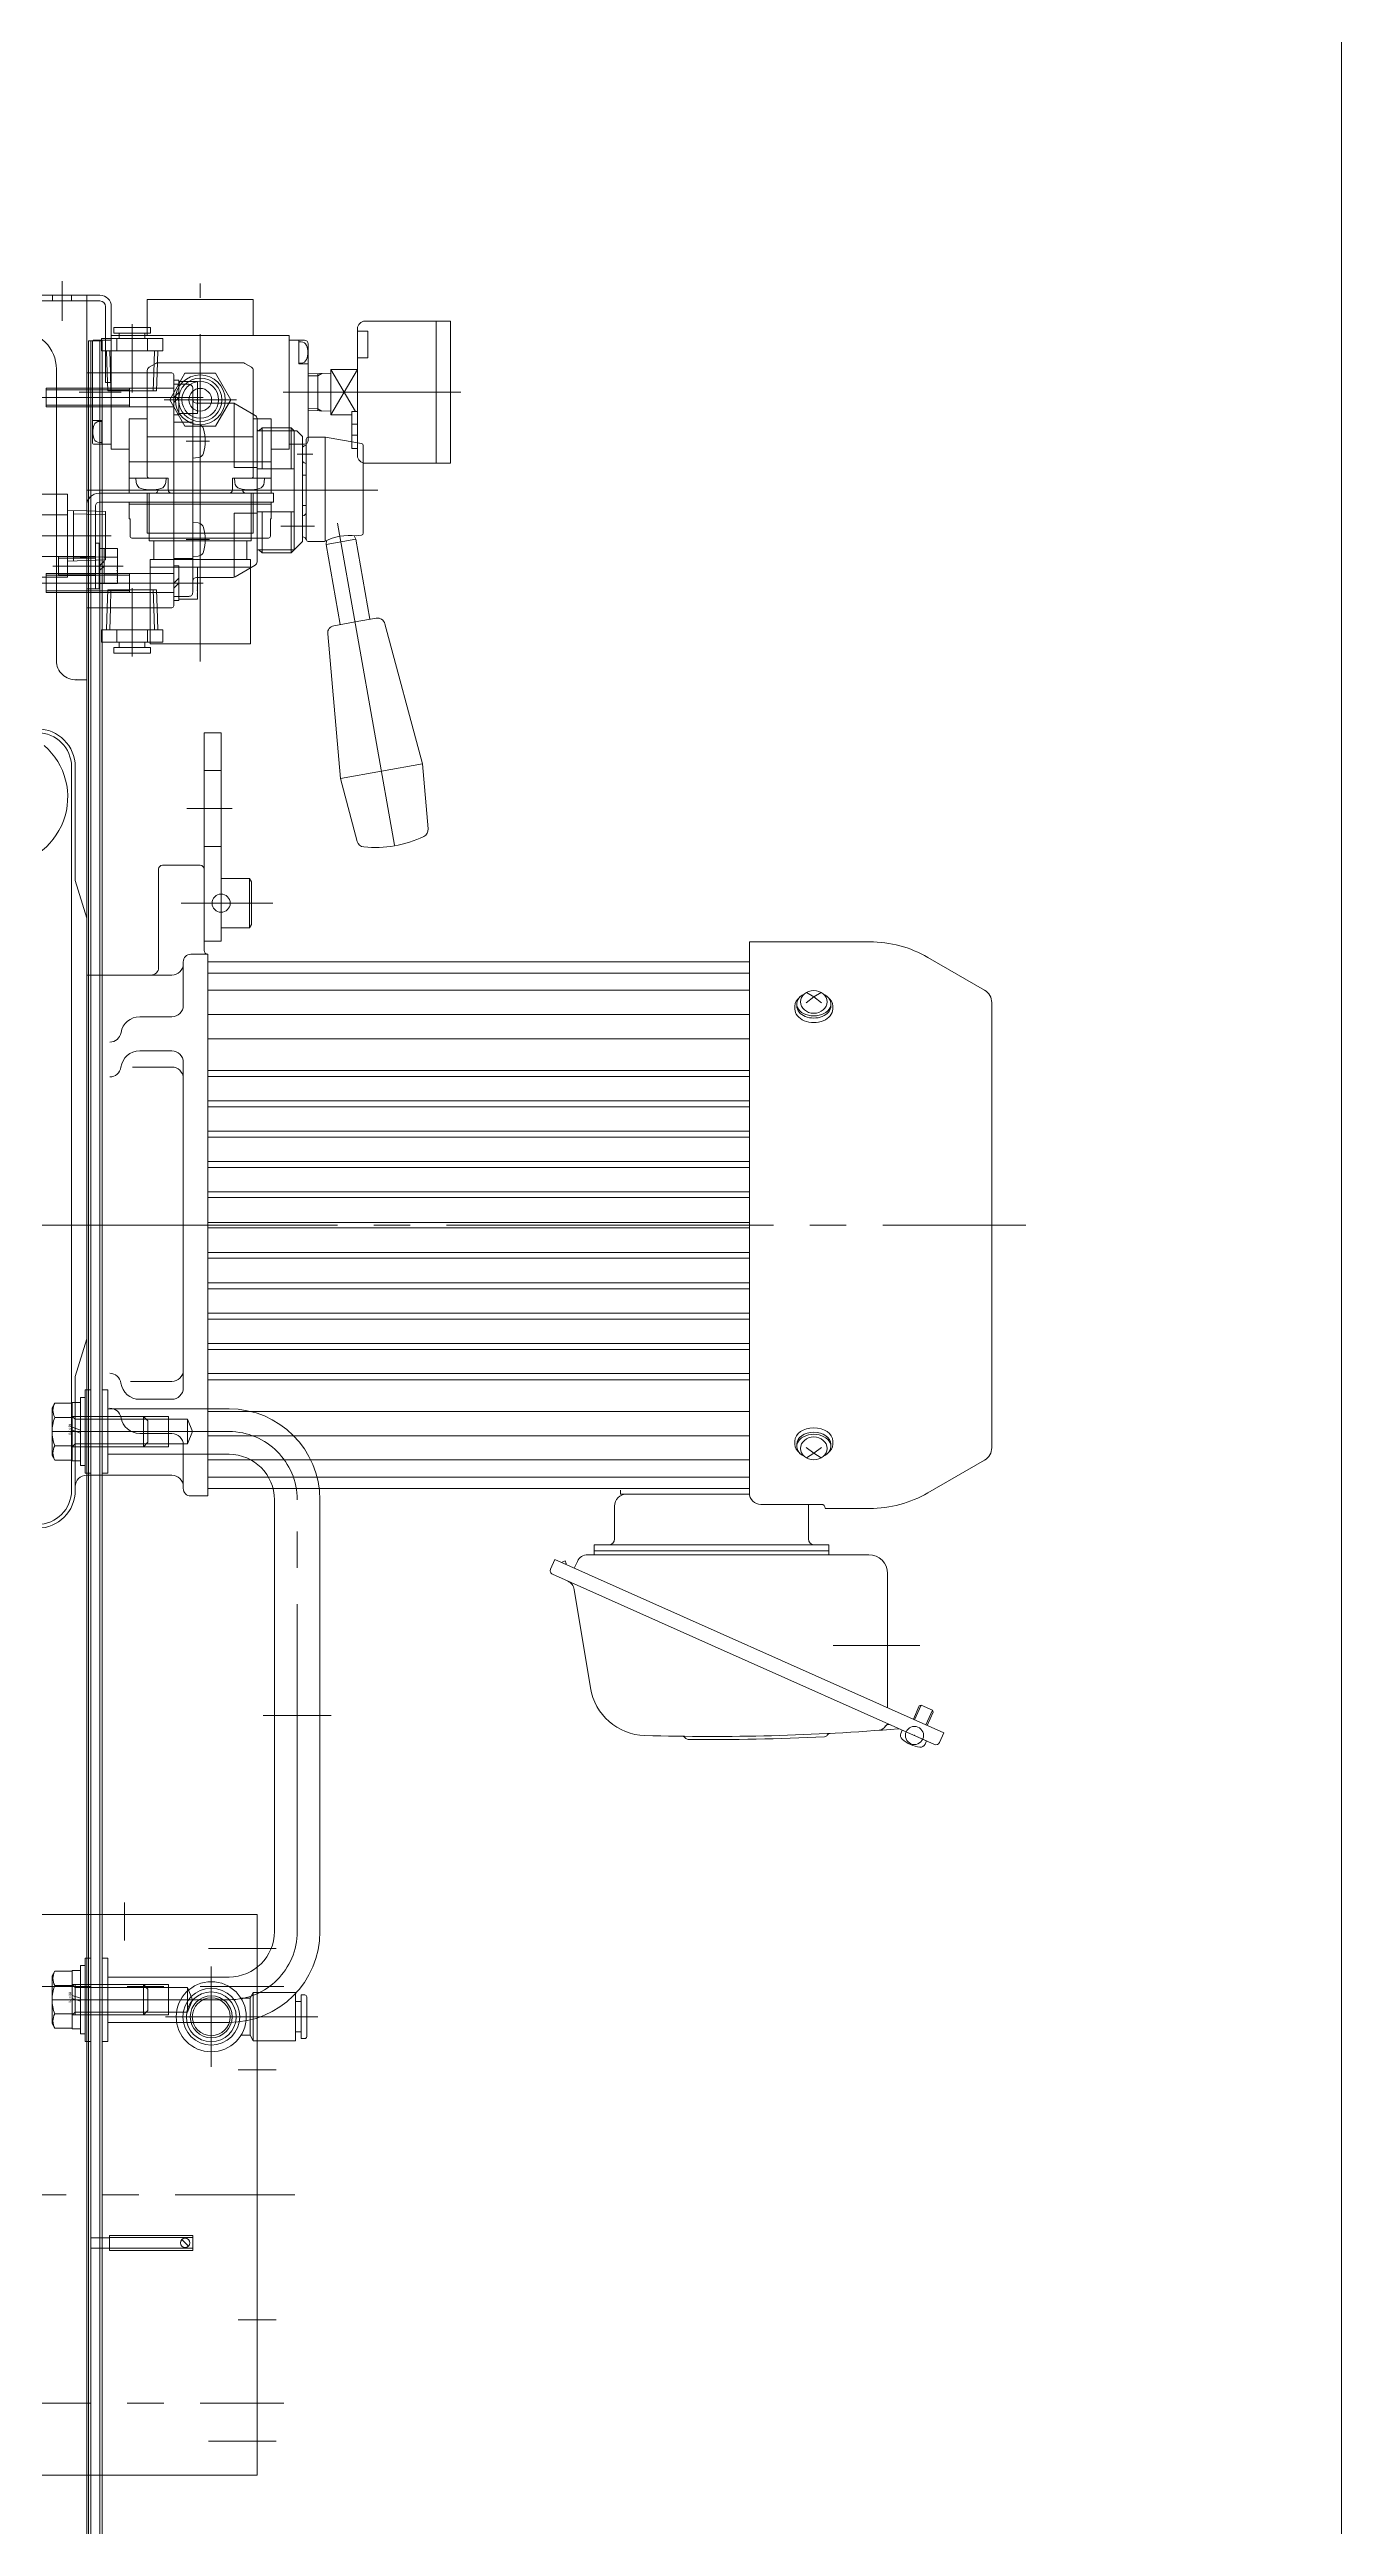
# Model space of a CAD drawing. Units: millimetres at full size. Extents: x -32787 to 32787, y -11878 to 14562.
# Drawn here: x -14298 to -13957, y 6751 to 7405 of the extents above; entities that cross this region are included whole.
import ezdxf
from ezdxf.enums import TextEntityAlignment as Align

# ---------------------------------------------------------------- set-up
doc = ezdxf.new("R2010")
doc.units = ezdxf.units.MM
doc.header["$LTSCALE"] = 9.6
doc.header["$PDMODE"] = 32
doc.header["$PDSIZE"] = 4.8
doc.linetypes.add('CHAIN2', pattern=[12, 9, -1, 1, -1])
doc.linetypes.add('DOUBLE_CHAIN2', pattern=[12.8, 9, -1, 0.6, -0.6, 0.6, -1])
for name, color, linetype, lineweight in [('0-2_0', 2, 'Continuous', 9), ('0-3_05_CENTER', 2, 'CHAIN2', 9), ('0-4_04_HIDDEN', 7, 'Continuous', 9), ('0-5_10_DRAFT', 1, 'Continuous', 9), ('0-7_01_外形線', 134, 'Continuous', 9), ('0-8_04_中心線', 4, 'CHAIN2', 9), ('0-9_03_かくれ線', 5, 'Continuous', 9), ('0-A_06_PHANTOM', 2, 'DOUBLE_CHAIN2', 9), ('0-D_10_補助線', 1, 'Continuous', 9), ('0-F_Defpoints', 134, 'Continuous', 9)]:
    doc.layers.add(name, color=color, linetype=linetype, lineweight=lineweight)
doc.styles.add('ＭＳ ゴシック', font='')
doc.styles.get('ＭＳ ゴシック').set_extended_font_data('MS Gothic')

# ---------------------------------------------------------------- blocks, each defined once
blk = doc.blocks.new('AN202-02a_1_1_1')
at = {"layer": '0-2_0'}
for p, q in [((-59.056, 11), (-13.056, 11)), ((-59.056, 11), (-59.056, -11)), ((-57.056, 11), (-57.056, -11)), ((-13.056, 11), (-13.056, -11)), ((-5.056, 6.703), (0, 6.545)), ((-3.487, 6.654), (-3.487, -6.654)), ((-13.056, 5.485), (-5.056, 5.485)), ((-3.487, 5.798), (0, 5.689)), ((-13.056, -5.485), (-5.056, -5.485)), ((-3.487, -5.798), (0, -5.689)), ((-59.056, -11), (-13.056, -11)), ((-13.056, -10.97), (-5.056, -10.97)), ((-5.056, -6.703), (0, -6.545))]:
    blk.add_line(p, q, dxfattribs=at)
blk.add_lwpolyline([(-13.056, 10.97), (-5.056, 10.97), (-5.056, -10.97)], dxfattribs=at)
at = {"layer": '0-3_05_CENTER'}
blk.add_line((-62.322, 0), (4.944, 0), dxfattribs=at)
at = {"layer": '0-5_10_DRAFT'}
for p, q in [((0, 6.545), (4.944, 6.391)), ((0, -6.545), (0, 6.545)), ((0, 5.689), (4.944, 5.535)), ((4.944, 6.391), (4.944, -6.391)), ((0, -5.689), (4.944, -5.535)), ((0, -6.545), (4.944, -6.391))]:
    blk.add_line(p, q, dxfattribs=at)
blk = doc.blocks.new('KQ2H06-02Sa_1_1_1')
at = {"layer": '0-2_0'}
for p, q in [((8.083, 9.1), (-8.083, 9.1)), ((-8.083, 9.1), (-8.083, 5.8)), ((4.85, 12), (-4.85, 12)), ((-4.85, 12), (-4.85, 10.5)), ((4.85, 10.5), (-4.85, 10.5)), ((-4.041, 9.1), (-4.041, 5.8)), ((-3.4, 10.5), (-3.4, 9.1)), ((3.4, 9.1), (3.4, 10.5)), ((4.041, 9.1), (4.041, 5.8)), ((4.85, 10.5), (4.85, 12)), ((8.083, 9.1), (8.083, 5.8)), ((8.083, 5.8), (-8.083, 5.8)), ((-6.76, 5.8), (-6.579, 0)), ((-5.723, 0), (-5.904, 5.8)), ((5.722, 0), (5.904, 5.8)), ((6.579, 0), (6.76, 5.8))]:
    blk.add_line(p, q, dxfattribs=at)
at = {"layer": '0-2_0', "linetype": 'CHAIN2'}
blk.add_line((0, 12.835), (0, -4.7), dxfattribs=at)
at = {"layer": '0-5_10_DRAFT'}
for p, q in [((-6.579, 0), (-6.432, -4.7)), ((-6.579, 0), (6.579, 0)), ((-5.576, -4.7), (-5.723, 0)), ((5.576, -4.7), (5.722, 0)), ((6.432, -4.7), (6.579, 0)), ((6.432, -4.7), (-6.432, -4.7))]:
    blk.add_line(p, q, dxfattribs=at)
blk = doc.blocks.new('VH202-02a_1_1_1')
at = {"layer": '0-2_0'}
for p, q in [((35.227, 78.734), (72.242, 88.652)), ((72.241, 88.652), (89.391, 90.152)), ((76.062, 66.986), (72.242, 88.652)), ((-12.317, 72.587), (-14, 63.043)), ((-11.825, 73), (11.316, 73)), ((0, 76), (0, 55)), ((12.056, 71.183), (11.809, 72.587)), ((12.891, 71.079), (34.065, 74.812)), ((33.775, 76.454), (34.759, 70.873)), ((12.891, 71.079), (11.991, 70.656)), ((12.891, 71.079), (14.281, 63.2)), ((14.281, 63.2), (35.454, 66.933)), ((34.759, 70.873), (35.744, 65.291)), ((37.887, 63.646), (76.062, 66.986)), ((76.062, 66.986), (92.69, 71.441)), ((-14, 63.043), (-14, 58.5)), ((-14, 63), (13.391, 63)), ((-9.5, 59.738), (-9.5, 55.575)), ((14.281, 63.2), (13.248, 63.293)), ((13.5, 62.786), (13.5, 58.5)), ((-16.5, 54), (-15.688, 54.812)), ((-16.5, 54), (-16.5, 46.312)), ((-16.5, 54), (-5.657, 54)), ((-15.688, 55.519), (-14.207, 57)), ((-15.688, 55.519), (-15.688, 54.812)), ((-15.688, 54.812), (15.688, 54.812)), ((-15.688, 54.812), (-15.688, 45.5)), ((-14.207, 57), (0, 57)), ((13.056, 58), (-13.5, 58)), ((-5.657, 54.812), (-5.657, 45)), ((-4, 58), (-4, 57)), ((0, 57), (13.5, 57)), ((4, 57), (4, 58)), ((5.657, 54.812), (5.657, 45)), ((5.657, 54), (16.5, 54)), ((12.3, 57), (12.3, 57.03)), ((15.688, 54.812), (13.5, 57)), ((15.688, 54.812), (15.688, 45.5)), ((16.5, 54), (15.688, 54.812)), ((16.5, 54), (16.5, 46.312)), ((-16.5, 46.312), (-15.688, 45.5)), ((-16.5, 46.312), (-5.657, 46.312)), ((16.5, 46.312), (5.657, 46.312)), ((16.5, 46.312), (15.688, 45.5)), ((-22.866, 39.17), (-19.788, 44.5)), ((-18.923, 45), (0, 45)), ((-6, 45), (-6, 38.938)), ((18.923, 45), (0, 45)), ((6, 45), (6, 38.938)), ((22.866, 39.171), (19.789, 44.501)), ((-23, 38.67), (-23, 29)), ((-22.963, 38.939), (-6, 38.939)), ((6, 38.939), (22.963, 38.939)), ((23, 38.67), (23, 29)), ((-28, 27), (-28, 23)), ((-27, 28), (0, 28)), ((-18, 28), (-18, 23)), ((-17.372, 29.462), (-17.5, 28)), ((-8.628, 29.462), (-8.5, 28)), ((27, 28), (0, 28)), ((8.628, 29.462), (8.5, 28)), ((17.372, 29.462), (17.5, 28)), ((18, 28), (18, 23)), ((28, 27), (28, 23)), ((-31, 22.5), (-31, 0)), ((-30.5, 23), (0, 23)), ((30.5, 23), (0, 23)), ((31, 0), (31, 22.5)), ((-31, 0), (31, 0))]:
    blk.add_line(p, q, dxfattribs=at)
for centre, radius, start, end in [((89.565, 88.16), 2, 25.55214, 95.00006), ((64.304, 76.082), 30, 354.44778, 25.55219), ((35.745, 76.802), 2, 105.00001, 189.99991), ((-11.825, 72.5), 0.5, 89.99982, 169.99997), ((11.316, 72.5), 0.5, 9.99987, 89.99812), ((92.172, 73.373), 2, 284.99993, 354.44756), ((25.801, 69.224), 13.883, 171.87724, 207.62492), ((37.713, 65.638), 2, 189.99997, 274.99998), ((-13.5, 58.5), 0.5, 180.00004, 269.99991), ((-9.5, 58.625), 2.5, 194.47494, 220.53957), ((-9.5, 58.625), 2.5, 319.46045, 345.52505), ((5.7, 57), 1, 0, 89.99998), ((13.3, 57.03), 1, 101.5371, 180.00018), ((13, 58.5), 0.5, 281.53894, 0.00004), ((-18.923, 44), 1, 89.99965, 149.99975), ((-16.188, 45.5), 0.5, 270.00002, 359.99996), ((16.188, 45.5), 0.5, 180.00004, 269.99996), ((18.923, 44), 1, 30.00019, 90.00036), ((-22, 38.67), 1, 150.00013, 180.00018), ((22, 38.67), 1, 0, 29.99987), ((-27, 27), 1, 89.99998, 179.99996), ((-24, 29), 1, 270.00002, 359.99996), ((-15.778, 29.322), 1.6, 105.494, 174.99994), ((-13, 19.3), 12, 74.50605, 105.49442), ((-10.222, 29.322), 1.6, 5.00007, 74.506), ((10.222, 29.322), 1.6, 105.494, 174.99994), ((13, 19.3), 12, 74.50605, 105.49442), ((15.778, 29.322), 1.6, 5.00007, 74.506), ((24, 29), 1, 180.00004, 270.00002), ((27, 27), 1, 0, 90.00004), ((-30.5, 22.5), 0.5, 89.99998, 180.00002), ((30.5, 22.5), 0.5, 0, 89.99998)]:
    blk.add_arc(centre, radius, start, end, dxfattribs=at)
at = {"layer": '0-3_05_CENTER'}
for p, q in [((8.635, 66.266), (97.111, 81.867)), ((0, 76.893), (0, 0)), ((9.5, 60.121), (9.5, 51.24)), ((-13, 32.402), (-13, 26.229)), ((13, 32.402), (13, 26.229)), ((-24.5, 25.496), (-24.5, -3.393)), ((24.5, 25.496), (24.5, -3.393)), ((-33.143, 12), (-25.861, 12)), ((33.143, 12), (25.861, 12)), ((12, 6.427), (12, -2.442))]:
    blk.add_line(p, q, dxfattribs=at)
at = {"layer": '0-2_0', "rotation": 90}
blk.add_blockref('KQ2H06-02Sa_1_1_1', (-31, 12), dxfattribs=at)
at = {"layer": '0-2_0', "xscale": -1, "rotation": 270}
blk.add_blockref('KQ2H06-02Sa_1_1_1', (31, 12), dxfattribs=at)
blk = doc.blocks.new('A$C7F2E56CE_1_1_1')
at = {"layer": '0-2_0'}
blk.add_blockref('VH202-02a_1_1_1', (0, 0), dxfattribs=at)
at = {"layer": '0-2_0', "rotation": 90}
blk.add_blockref('AN202-02a_1_1_1', (12, 0), dxfattribs=at)
blk = doc.blocks.new('A$C169829DD_1_1_1')
at = {"layer": '0-2_0', "color": 134, "linetype": 'CHAIN2'}
blk.add_line((0, -35.2), (0, 7.8), dxfattribs=at)
at = {"layer": '0-2_0', "color": 134}
for p, q in [((-4.6, 1.3), (-4.6, 0)), ((-4.6, 1.3), (4.6, 1.3)), ((-4.6, 0), (4.6, 0)), ((-2.5, -33.7), (-2.5, 0)), ((0, 0), (-1.3, 1.3)), ((0, 1.3), (1.3, 0)), ((2.5, -33.7), (2.5, 0)), ((4.6, 0), (4.6, 1.3)), ((-2.5, -11.7), (2.5, -11.7)), ((-2.067, -33.7), (-2.067, -11.7)), ((2.067, -33.7), (2.067, -11.7)), ((-2.5, -33.7), (2.5, -33.7))]:
    blk.add_line(p, q, dxfattribs=at)
blk.add_lwpolyline([(4.25, 1.3), (4.25, 6.3), (-4.25, 6.3), (-4.25, 1.3)], dxfattribs=at)
at = {"layer": '0-5_10_DRAFT', "style": 'ＭＳ ゴシック', "width": 1.85}
blk.add_text('CS-M5x35L,SW', height=0.2199, dxfattribs=at).set_placement((0.385, 5.958), align=Align.BOTTOM_LEFT)
blk = doc.blocks.new('A$C25D70F81_1_1_1')
at = {"layer": '0-2_0', "rotation": 270}
for name, p in [('A$C7F2E56CE_1_1_1', (0, 0)), ('A$C169829DD_1_1_1', (23, 24.5)), ('A$C169829DD_1_1_1', (23, -24.5))]:
    blk.add_blockref(name, p, dxfattribs=at)
blk = doc.blocks.new('A$C71340FE3_1_1_1')
at = {"layer": '0-2_0', "color": 134, "linetype": 'CHAIN2'}
blk.add_line((0, -11.2), (0, 7.3), dxfattribs=at)
at = {"layer": '0-2_0', "color": 134}
for p, q in [((-6, 1), (6, 1)), ((-6, 1), (-6, 0)), ((-6, 0), (6, 0)), ((-4.619, 5.8), (4.619, 5.8)), ((-4.619, 2.3), (-4.619, 5.8)), ((-4.6, 2.3), (-4.6, 1)), ((4.6, 2.3), (-4.6, 2.3)), ((-2.5, -9.7), (-2.5, 0)), ((-2.309, 2.3), (-2.309, 5.8)), ((-2.067, 0), (-2.067, -9.7)), ((0, 1), (-1.3, 2.3)), ((0, 2.3), (1.3, 1)), ((2.067, 0), (2.067, -9.7)), ((2.309, 2.3), (2.309, 5.8)), ((2.5, -9.7), (2.5, 0)), ((4.6, 1), (4.6, 2.3)), ((4.619, 2.3), (4.619, 5.8)), ((6, 0), (6, 1)), ((-2.5, -9.7), (2.5, -9.7))]:
    blk.add_line(p, q, dxfattribs=at)
at = {"layer": '0-5_10_DRAFT', "style": 'ＭＳ ゴシック', "width": 1.8}
blk.add_text('BT-M5x12L,SW,PW', height=0.2199, dxfattribs=at).set_placement((0.224, 5.458), align=Align.BOTTOM_LEFT)
blk = doc.blocks.new('A$C5F583213_1_1_1')
at = {"layer": '0-2_0'}
for p, q in [((0, 25.2), (46, 25.2)), ((0, 22.9), (0, 25.2)), ((0, 22.9), (46, 22.9)), ((5.3, 22.9), (5.3, 25.2)), ((33.3, 22.9), (33.3, 25.2)), ((47, 0), (47, 21.9)), ((49.3, 0), (49.3, 21.9)), ((47, 0), (49.3, 0))]:
    blk.add_line(p, q, dxfattribs=at)
at = {"layer": '0-2_0', "linetype": 'CHAIN2'}
blk.add_line((52.105, 6), (43.71, 6), dxfattribs=at)
at = {"layer": '0-2_0'}
for radius in [3.3, 1]:
    blk.add_arc((46, 21.9), radius, 0, 89.99998, dxfattribs=at)
at = {"layer": '0-5_10_DRAFT', "linetype": 'CHAIN2'}
blk.add_line((19.3, 22.9), (19.3, 25.2), dxfattribs=at)
blk = doc.blocks.new('A$C13F35EBC_1_1_1')
at = {"layer": '0-2_0'}
for p, q in [((0, 9.5), (37.5, 9.5)), ((0, 5.083), (0, 9.5)), ((0, 8.9), (37.5, 8.9)), ((37.5, 5.083), (37.5, 9.5)), ((0.214, 5.083), (0, 5.083)), ((0.214, 0.5), (0.214, 5.083)), ((0.755, 0), (36.786, 0)), ((37.286, 5.083), (37.5, 5.083)), ((37.286, 0.5), (37.286, 5.083))]:
    blk.add_line(p, q, dxfattribs=at)
for centre, start, end in [((0.714, 0.5), 179.99996, 269.99995), ((36.786, 0.5), 270.00002, 0)]:
    blk.add_arc(centre, 0.5, start, end, dxfattribs=at)
at = {"layer": '0-5_10_DRAFT', "linetype": 'CHAIN2'}
blk.add_line((18.75, 0), (18.75, 9.5), dxfattribs=at)
blk = doc.blocks.new('KQ2H06-02Sc_1_1_1')
at = {"layer": '0-2_0', "linetype": 'CHAIN2'}
for p, q in [((0, -9.555), (0, 9.555)), ((9.555, 0), (-9.555, 0))]:
    blk.add_line(p, q, dxfattribs=at)
at = {"layer": '0-2_0'}
blk.add_lwpolyline([(-8.083, 0), (-4.041, -7), (4.041, -7), (8.083, 0), (4.041, 7), (-4.041, 7)], close=True, dxfattribs=at)
for radius in [4.85, 3]:
    blk.add_circle((0, 0), radius, dxfattribs=at)
blk = doc.blocks.new('AR20K-02BG-Ba_1_1_1')
at = {"layer": '0-2_0', "linetype": 'CHAIN2'}
for p, q in [((0, -44.385), (0, 55.417)), ((-21.909, 26.7), (-68.814, 26.7)), ((-8.537, 24.7), (8.537, 24.7))]:
    blk.add_line(p, q, dxfattribs=at)
at = {"layer": '0-2_0'}
for p, q in [((-14, 41.7), (-14, 51.2)), ((-14, 51.2), (14, 51.2)), ((14, 41.7), (14, 51.2)), ((-66.1, 45.45), (-66.1, 7.95)), ((-66.1, 45.45), (-43.5, 45.45)), ((-62.3, 45.45), (-62.3, 7.95)), ((-44.2, 42.83), (-41.5, 42.83)), ((-44.2, 42.83), (-44.2, 35.759)), ((-41.5, 43.45), (-41.5, 9.95)), ((-28.5, 39.45), (-28.5, 13.95)), ((-23.5, 40.45), (-27.5, 40.45)), ((-26.649, 40), (-26, 40)), ((-26, 34.2), (-26, 40.45)), ((-23.5, 41.7), (23.5, 41.7)), ((-23.5, 41.7), (-23.5, 11.7)), ((23.5, 11.7), (23.5, 41.7)), ((23.5, 40.45), (28, 40.45)), ((28.5, 13.45), (28.5, 39.95)), ((-44.2, 35.759), (-41.5, 35.759)), ((-41.5, 32.7), (-34.5, 32.7)), ((-34.5, 20.7), (-41.5, 32.7)), ((-34.5, 32.7), (-40.949, 21.645)), ((-34.5, 32.7), (-34.5, 20.7)), ((-28.5, 34.2), (-26, 34.2)), ((-26.649, 34.4), (-26, 34.4)), ((-11.732, 34.316), (-13.499, 33.296)), ((-11.232, 34.45), (11.233, 34.45)), ((11.734, 34.316), (13.501, 33.295)), ((-34.5, 31.752), (-28.5, 31.564)), ((-32.064, 31.676), (-31, 31.061)), ((-31, 31.642), (-31, 21.758)), ((-31, 31.061), (-28.5, 30.983)), ((-14, 4.5), (-14, 32.429)), ((14, 4.5), (14, 32.429)), ((20.918, 26.7), (31.941, 26.7)), ((-41.5, 21.645), (-40, 21.645)), ((-40, 21.645), (-40, 11.793)), ((-40, 20.7), (-34.5, 20.7)), ((-34.5, 21.649), (-28.5, 21.836)), ((-32.064, 21.725), (-31, 22.339)), ((-31, 22.339), (-28.5, 22.417)), ((14, 19.7), (18.75, 19.7)), ((18.75, 0), (18.75, 19.7)), ((-41.5, 18.236), (-40, 18.236)), ((-41.5, 15.328), (-40, 15.328)), ((-14, 14.95), (14, 14.95)), ((26.649, 13.4), (25.998, 13.4)), ((26, 19.2), (26, 12.95)), ((28.5, 19.2), (26, 19.2)), ((26.649, 19), (26, 19)), ((-66.1, 7.95), (-43.5, 7.95)), ((-41.5, 11.793), (-40, 11.793)), ((-23.5, 12.95), (-27.5, 12.95)), ((-23.5, 11.7), (-18.75, 11.7)), ((-18.75, 8.3), (18.75, 8.3)), ((23.5, 11.7), (18.75, 11.7)), ((23.5, 12.95), (28, 12.95)), ((-18.75, 4), (-8.5, 4)), ((-18.75, 0), (-12.124, 0)), ((-16.898, 2.837), (-17, 4)), ((-14, -10.5), (-14, 0)), ((-13.458, -10.5), (-13.458, 0)), ((-11.124, 1.089), (-11.124, 1)), ((-9.102, 2.837), (-9, 4)), ((-8.5, 1), (-8.5, 4)), ((-7.5, 0), (7.5, 0)), ((8.5, 1), (8.5, 4)), ((18.75, 4), (8.5, 4)), ((9.102, 2.837), (9, 4)), ((11.124, 1.089), (11.124, 1)), ((18.75, 0), (12.124, 0)), ((13.458, -10.5), (13.458, 0)), ((14, -10.5), (14, 0)), ((16.898, 2.837), (17, 4)), ((-14, -10.5), (14, -10.5)), ((-13.458, -12.5), (-13.458, -10.5)), ((-13.458, -12.5), (13.458, -12.5)), ((-12.25, -17.5), (-12.25, -12.5)), ((12.25, -17.5), (12.25, -12.5)), ((13.458, -12.5), (13.458, -10.5)), ((-13.25, -17.5), (0, -17.5)), ((-13.25, -39.7), (-13.25, -17.5)), ((-13.25, -19.5), (13.25, -19.5)), ((13.25, -17.5), (0, -17.5))]:
    blk.add_line(p, q, dxfattribs=at)
for points in [[(-18.75, 0), (-18.75, 19.7), (-14, 19.7)], [(-13.25, -39.7), (13.25, -39.7), (13.25, -17.5)]]:
    blk.add_lwpolyline(points, dxfattribs=at)
for radius in [6.579, 5.723]:
    blk.add_circle((0, 24.7), radius, dxfattribs=at)
for centre, radius, start, end in [((-43.5, 43.45), 2, 0, 89.99998), ((-27.5, 39.45), 1, 90.00004, 180.00002), ((-26.649, 38.5), 1.5, 89.9961, 158.19412), ((28, 39.95), 0.5, 0, 90.00004), ((-23.4, 37.2), 5, 158.1956, 201.80444), ((-26.649, 35.9), 1.5, 201.80588, 270.0039), ((-13, 32.429), 1, 119.99998, 179.99996), ((-11.232, 33.45), 1, 89.99987, 119.99987), ((11.233, 33.45), 1, 60.0001, 90.00015), ((13, 32.429), 1, 0, 60.00015), ((-27.5, 13.95), 1, 180.00004, 270.00002), ((26.649, 17.5), 1.5, 21.80588, 90.00392), ((26.649, 14.9), 1.5, 269.99608, 338.19412), ((28, 13.45), 0.5, 270.00002, 359.99998), ((23.4, 16.2), 5, 338.19559, 21.80444), ((-43.5, 9.95), 2, 270.00002, 0), ((-15.107, 2.994), 1.798, 185.00001, 254.11912), ((-13, 10.4), 9.498, 254.11906, 269.99996), ((-13.5, 4.5), 0.5, 179.99998, 270.00002), ((-13, 10.4), 9.498, 270.00002, 285.88092), ((-12.124, 1), 1, 270.00002, 0), ((-10.893, 2.994), 1.798, 285.88086, 354.99999), ((-7.5, 1), 1, 180.00002, 270), ((7.5, 1), 1, 270.00002, 0), ((10.893, 2.994), 1.798, 185.00001, 254.11912), ((13, 10.4), 9.498, 254.11906, 269.99996), ((12.124, 1), 1, 179.99998, 270.00002), ((13, 10.4), 9.498, 270.00002, 285.88092), ((13.5, 4.5), 0.5, 270.00002, 0), ((15.107, 2.994), 1.798, 285.88086, 354.99999)]:
    blk.add_arc(centre, radius, start, end, dxfattribs=at)
for name, p in [('KQ2H06-02Sc_1_1_1', (0, 24.7)), ('A$C5F583213_1_1_1', (-19.3, -25.2)), ('A$C13F35EBC_1_1_1', (-18.75, -11.8))]:
    blk.add_blockref(name, p, dxfattribs=at)
blk = doc.blocks.new('A$C36093090_1_1_1')
at = {"layer": '0-2_0', "xscale": -1}
blk.add_blockref('AR20K-02BG-Ba_1_1_1', (30, 19.2), dxfattribs=at)
at = {"layer": '0-2_0', "rotation": 270}
blk.add_blockref('A$C71340FE3_1_1_1', (2.3, 0), dxfattribs=at)
blk = doc.blocks.new('A$C0A412FBE_1_1')
at = {"layer": '0-2_0'}
for name, p in [('A$C36093090_1_1_1', (0, -44.5)), ('A$C25D70F81_1_1_1', (0, -24.5))]:
    blk.add_blockref(name, p, dxfattribs=at)
blk = doc.blocks.new('AS2201F-02-06c_1_1')
at = {"layer": '0-2_0', "linetype": 'CHAIN2'}
for p, q in [((0, 13.261), (0, -13.239)), ((12.089, 0), (-28.161, 0))]:
    blk.add_line(p, q, dxfattribs=at)
at = {"layer": '0-2_0'}
for p, q in [((-25.2, 0), (-25.2, 5.25)), ((-25.2, -5.25), (-25.2, 0)), ((-23.7, 5.75), (-24.7, 5.75)), ((-23.7, 4), (-23.7, 5.75)), ((-23.7, 4), (-22.2, 4)), ((-23.7, -5.75), (-23.7, 4)), ((-22.2, 4.35), (-22.2, 6.4)), ((-11.1, 6.4), (-22.2, 6.4)), ((-22.2, 3.875), (-22.2, 4.35)), ((-22.2, 3.875), (-22.2, -6.4)), ((-11.1, 6.4), (-11.1, -6.4)), ((-10.234, 4.9), (-11.1, 6.4)), ((-10.234, -4.9), (-10.234, 4.9)), ((-7.845, 4.9), (-10.234, 4.9)), ((-24.7, -5.75), (-23.7, -5.75)), ((-23.7, -4), (-22.2, -4)), ((-11.1, -6.4), (-22.2, -6.4)), ((-10.234, -4.9), (-11.1, -6.4)), ((-7.846, -4.9), (-10.234, -4.9))]:
    blk.add_line(p, q, dxfattribs=at)
for radius in [9.25, 7.5, 5]:
    blk.add_circle((0, 0), radius, dxfattribs=at)
for centre, start, end in [((-24.7, 5.25), 89.99998, 179.99996), ((-24.7, -5.25), 180.00004, 270.00002)]:
    blk.add_arc(centre, 0.5, start, end, dxfattribs=at)
blk = doc.blocks.new('MGPM50-100Za_1_1')
at = {"layer": '0-2_0'}
for p, q in [((0, 73), (0, -73)), ((12, 73), (0, 73)), ((12, 73), (12, -73)), ((108, 74), (252, 74)), ((108, 74), (108, -74)), ((252, 74), (252, -74)), ((108, 67.5), (12, 67.5)), ((108, 42.5), (12, 42.5)), ((108, 9), (12, 9)), ((108, -9), (12, -9)), ((257, -33), (247, -33)), ((108, -42.5), (12, -42.5)), ((108, -67.5), (12, -67.5)), ((12, -73), (0, -73)), ((108, -74), (252, -74))]:
    blk.add_line(p, q, dxfattribs=at)
for centre, radius in [((132, 33), 7), ((180, 33), 7), ((132, 33), 4.3), ((180, 33), 4.3), ((132, -33), 7), ((180, -33), 7), ((132, -33), 4.3), ((180, -33), 4.3), ((123, -47), 6.579), ((123, -47), 5.541), ((239.9, -47), 6.579), ((239.9, -47), 5.541)]:
    blk.add_circle(centre, radius, dxfattribs=at)
at = {"layer": '0-3_05_CENTER'}
for p, q in [((-4.665, 65), (16.325, 65)), ((75.335, 65), (96.325, 65)), ((239.179, 65), (257, 65)), ((6.536, 55), (259.034, 55)), ((132, 43.118), (132, 22.882)), ((180, 43.118), (180, 22.882)), ((-5, 33), (5, 33)), ((121.882, 33), (142.118, 33)), ((169.882, 33), (190.118, 33)), ((257, 33), (247, 33)), ((0, 0), (262, 0)), ((132, -22.882), (132, -43.118)), ((180, -22.882), (180, -43.118)), ((-5, -33), (5, -33)), ((121.882, -33), (142.118, -33)), ((123, -38.148), (123, -55.852)), ((169.882, -33), (190.118, -33)), ((239.9, -38.148), (239.9, -55.852)), ((114.148, -47), (131.852, -47)), ((231.048, -47), (248.752, -47)), ((6.536, -55), (259.034, -55)), ((-4.665, -65), (16.325, -65)), ((75.335, -65), (96.325, -65)), ((239.179, -65), (257, -65)), ((123, -77.176), (123, -67.176)), ((217, -77.176), (217, -67.176))]:
    blk.add_line(p, q, dxfattribs=at)
at = {"layer": '0-4_04_HIDDEN', "color": 2}
for p, q in [((208, 14.05), (213, 14.05)), ((213, 10.7), (213, 14.7)), ((213, 14.7), (235, 14.7)), ((213, 14.1), (235, 14.1)), ((233.884, 13.584), (232.116, 11.816)), ((235, 10.7), (235, 14.7)), ((208, 11.35), (213, 11.35)), ((213, 11.3), (235, 11.3)), ((213, 10.7), (235, 10.7)), ((122.5, -10.7), (122.5, -14.7)), ((144.5, -10.7), (122.5, -10.7)), ((144.5, -11.3), (122.5, -11.3)), ((123.616, -13.584), (125.384, -11.816)), ((144.5, -10.7), (144.5, -14.7)), ((149.5, -11.35), (144.5, -11.35)), ((144.5, -14.1), (122.5, -14.1)), ((144.5, -14.7), (122.5, -14.7)), ((149.5, -14.05), (144.5, -14.05))]:
    blk.add_line(p, q, dxfattribs=at)
for centre in [(233, 12.7), (124.5, -12.7)]:
    blk.add_circle(centre, 1.25, dxfattribs=at)
at = {"layer": '0-A_06_PHANTOM'}
for p, q in [((80, 73), (80, -73)), ((92, 73), (80, 73))]:
    blk.add_line(p, q, dxfattribs=at)
blk.add_lwpolyline([(92, 73), (92, -73), (80, -73)], dxfattribs=at)
at = {"layer": '0-2_0', "xscale": -1}
for p in [(123, -47.011), (239.9, -47.011)]:
    blk.add_blockref('AS2201F-02-06c_1_1', p, dxfattribs=at)
blk = doc.blocks.new('A$C47A61A3A_1_1')
at = {"layer": '0-2_0', "xscale": -1, "rotation": 180}
blk.add_blockref('MGPM50-100Za_1_1', (-132, -33), dxfattribs=at)
blk = doc.blocks.new('ZU_SYM__USERS_HOME_SYMBOL_POO_SYM_B20_-1')
at = {"layer": '0-7_01_外形線'}
for p, q in [((-7.5, 6.5), (-8, 5.634)), ((-8, 5.634), (-8, -5.634)), ((0, 6.5), (-7.5, 6.5)), ((-7.5, 6.5), (-7.5, -6.5)), ((0, -6.5), (0, 6.5)), ((-7.5, -6.5), (-8, -5.634)), ((0, -6.5), (-7.5, -6.5))]:
    blk.add_line(p, q, dxfattribs=at)
blk.add_point((0, 0), dxfattribs=at)

msp = doc.modelspace()

# ---------------------------------------------------------------- linework, layer by layer
at = {"layer": '0-2_0', "color": 134}
for points in [[(-14287.961, 6589.696), (-14284.961, 6589.696), (-14284.961, 7327.696), (-14287.961, 7327.696)], [(-14287.375, 6589.696), (-14284.376, 6589.696), (-14284.376, 7327.696), (-14287.375, 7327.696)]]:
    msp.add_lwpolyline(points, close=True, dxfattribs=at)
at = {"layer": '0-7_01_外形線'}
for p, q in [((-14288.461, 7338.196), (-14304.961, 7338.196)), ((-14288.461, 7339.696), (-14284.961, 7339.696)), ((-14288.461, 7338.196), (-14284.961, 7338.196)), ((-14257.461, 7224.196), (-14257.461, 7169.196)), ((-14252.961, 7224.196), (-14257.461, 7224.196)), ((-14252.961, 7224.196), (-14252.961, 7169.196)), ((-14292.461, 7024.196), (-14292.461, 7215.196)), ((-14291.461, 7215.196), (-14291.461, 7185.196)), ((-14252.961, 7214.196), (-14257.461, 7214.196)), ((-14252.961, 7194.196), (-14257.461, 7194.196)), ((-14269.461, 7162.196), (-14269.461, 7188.196)), ((-14268.461, 7189.196), (-14258.461, 7189.196)), ((-14257.461, 7166.696), (-14257.461, 7188.196)), ((-14291.461, 7185.196), (-14288.461, 7175.196)), ((-14288.461, 7175.196), (-14288.461, 7064.196)), ((-14252.961, 7169.196), (-14257.461, 7169.196)), ((-14113.461, 7168.996), (-14081.714, 7168.996)), ((-14113.461, 7168.996), (-14113.461, 7094.196)), ((-14262.961, 7152.196), (-14262.961, 7163.696)), ((-14260.961, 7165.696), (-14256.461, 7165.696)), ((-14256.461, 7094.196), (-14256.461, 7165.696)), ((-14256.461, 7094.196), (-14256.461, 7165.696)), ((-14256.461, 7163.696), (-14113.461, 7163.696)), ((-14256.461, 7160.696), (-14113.461, 7160.696)), ((-14051.361, 7156.237), (-14066.314, 7164.87)), ((-14265.961, 7160.196), (-14288.461, 7160.196)), ((-14256.461, 7156.196), (-14113.461, 7156.196)), ((-14096.461, 7154.442), (-14098.461, 7152.868)), ((-14096.461, 7154.442), (-14098.39, 7155.652)), ((-14096.461, 7154.442), (-14094.532, 7155.652)), ((-14096.461, 7154.442), (-14094.461, 7152.868)), ((-14265.961, 7149.196), (-14274.461, 7149.196)), ((-14256.461, 7149.782), (-14113.461, 7149.782)), ((-14101.461, 7152.037), (-14101.461, 7151.221)), ((-14100.961, 7152.603), (-14100.961, 7152.037)), ((-14091.961, 7152.603), (-14091.961, 7152.037)), ((-14091.461, 7152.037), (-14091.461, 7151.221)), ((-14049.461, 7094.196), (-14049.461, 7152.946)), ((-14256.461, 7143.418), (-14113.461, 7143.418)), ((-14265.961, 7135.944), (-14276.367, 7135.944)), ((-14265.961, 7140.183), (-14274.461, 7140.183)), ((-14262.961, 7094.196), (-14262.961, 7137.183)), ((-14256.461, 7135.045), (-14113.461, 7135.045)), ((-14256.461, 7133.397), (-14113.461, 7133.397)), ((-14256.461, 7127.039), (-14113.461, 7127.039)), ((-14256.461, 7125.406), (-14113.461, 7125.406)), ((-14256.461, 7119.011), (-14113.461, 7119.011)), ((-14256.461, 7117.418), (-14113.461, 7117.418)), ((-14256.461, 7110.976), (-14113.461, 7110.976)), ((-14256.461, 7109.439), (-14113.461, 7109.439)), ((-14256.461, 7102.944), (-14113.461, 7102.944)), ((-14256.461, 7101.459), (-14113.461, 7101.459)), ((-14262.961, 7094.196), (-14262.961, 7051.209)), ((-14256.461, 7094.926), (-14113.461, 7094.926)), ((-14256.461, 7094.196), (-14256.461, 7024.196)), ((-14256.461, 7094.196), (-14256.461, 7022.696)), ((-14256.461, 7093.466), (-14113.461, 7093.466)), ((-14113.461, 7023.478), (-14113.461, 7094.196)), ((-14049.461, 7094.196), (-14049.461, 7035.446)), ((-14256.461, 7086.933), (-14113.461, 7086.933)), ((-14256.461, 7085.448), (-14113.461, 7085.448)), ((-14256.461, 7078.953), (-14113.461, 7078.953)), ((-14256.461, 7077.416), (-14113.461, 7077.416)), ((-14256.461, 7070.974), (-14113.461, 7070.974)), ((-14256.461, 7069.382), (-14113.461, 7069.382)), ((-14291.461, 7054.196), (-14288.461, 7064.196)), ((-14256.461, 7062.986), (-14113.461, 7062.986)), ((-14256.461, 7061.353), (-14113.461, 7061.353)), ((-14291.461, 7054.196), (-14291.461, 7024.196)), ((-14265.961, 7052.93), (-14276.894, 7052.93)), ((-14256.461, 7054.995), (-14113.461, 7054.995)), ((-14256.461, 7053.347), (-14113.461, 7053.347)), ((-14282.876, 7045.696), (-14250.876, 7045.696)), ((-14282.876, 7045.696), (-14282.876, 7033.696)), ((-14265.961, 7048.209), (-14274.461, 7048.209)), ((-14256.461, 7044.974), (-14113.461, 7044.974)), ((-14265.961, 7039.196), (-14274.461, 7039.196)), ((-14262.961, 7036.196), (-14262.961, 7024.696)), ((-14256.461, 7038.61), (-14113.461, 7038.61)), ((-14101.461, 7036.355), (-14101.461, 7037.171)), ((-14100.961, 7035.789), (-14100.961, 7036.355)), ((-14091.961, 7035.789), (-14091.961, 7036.355)), ((-14091.461, 7036.355), (-14091.461, 7037.171)), ((-14282.876, 7033.696), (-14250.876, 7033.696)), ((-14256.461, 7032.196), (-14113.461, 7032.196)), ((-14096.461, 7033.951), (-14098.461, 7035.524)), ((-14096.461, 7033.951), (-14098.39, 7032.74)), ((-14096.461, 7033.951), (-14094.461, 7035.524)), ((-14096.461, 7033.951), (-14094.532, 7032.74)), ((-14051.361, 7032.155), (-14066.314, 7023.522)), ((-14288.461, 7028.196), (-14288.461, 6404.196)), ((-14265.961, 7028.196), (-14288.461, 7028.196)), ((-14256.461, 7027.696), (-14113.461, 7027.696)), ((-14256.461, 7024.696), (-14113.461, 7024.696)), ((-14147.461, 7024.196), (-14147.461, 7023.196)), ((-14113.461, 7023.196), (-14147.461, 7023.196)), ((-14260.961, 7022.696), (-14256.461, 7022.696)), ((-14238.876, 6907.696), (-14238.876, 7021.696)), ((-14226.876, 6907.696), (-14226.876, 7021.696)), ((-14149.061, 7011.396), (-14149.061, 7019.996)), ((-14094.461, 7020.478), (-14110.461, 7020.478)), ((-14097.861, 7011.396), (-14097.898, 7020.478)), ((-14093.461, 7019.396), (-14081.714, 7019.396)), ((-14165.951, 7003.333), (-14164.812, 7005.891)), ((-14164.812, 7005.891), (-14062.13, 6960.173)), ((-14163.119, 7005.137), (-14162.118, 7005.561)), ((-14162.119, 7004.692), (-14161.805, 7004.825)), ((-14162.118, 7005.561), (-14161.805, 7004.825)), ((-14159.696, 7003.613), (-14158.893, 7005.416)), ((-14156.153, 7007.196), (-14081.961, 7007.196)), ((-14092.461, 7009.796), (-14154.461, 7009.796)), ((-14154.461, 7008.196), (-14092.461, 7008.196)), ((-14154.461, 7008.196), (-14154.461, 7007.196)), ((-14123.461, 7008.196), (-14092.461, 7008.196)), ((-14092.461, 7008.196), (-14092.461, 7009.796)), ((-14092.461, 7008.196), (-14092.461, 7007.196)), ((-14165.444, 7002.012), (-14123.461, 6983.32)), ((-14159.701, 6997.975), (-14155.442, 6972.02)), ((-14076.961, 7002.196), (-14076.961, 6966.777)), ((-14123.461, 6983.32), (-14064.589, 6957.109)), ((-14070.169, 6963.753), (-14068.603, 6967.27)), ((-14069.849, 6963.61), (-14068.141, 6967.447)), ((-14068.603, 6967.27), (-14068.141, 6967.447)), ((-14068.141, 6967.447), (-14065.126, 6966.105)), ((-14066.834, 6962.268), (-14065.126, 6966.105)), ((-14066.515, 6962.126), (-14064.949, 6965.643)), ((-14064.949, 6965.643), (-14065.126, 6966.105)), ((-14073.085, 6960.891), (-14073.483, 6959.997)), ((-14073.085, 6960.891), (-14066.69, 6958.044)), ((-14073.085, 6960.891), (-14066.69, 6958.044)), ((-14066.69, 6958.044), (-14067.088, 6957.15)), ((-14063.269, 6957.615), (-14062.13, 6960.173)), ((-14282.876, 6895.696), (-14250.876, 6895.696)), ((-14282.876, 6883.696), (-14282.876, 6895.696)), ((-14282.876, 6883.696), (-14250.876, 6883.696))]:
    msp.add_line(p, q, dxfattribs=at)
for points in [[(-14388.461, 7297.826), (-14388.461, 7338.196), (-14288.461, 7338.196), (-14288.461, 7175.196)], [(-14288.461, 7339.696), (-14304.961, 7339.696), (-14304.961, 7338.196)], [(-14283.461, 7336.696), (-14283.461, 7316.696), (-14281.961, 7316.696), (-14281.961, 7336.696)], [(-14123.461, 7008.196), (-14154.461, 7008.196), (-14154.461, 7009.796)]]:
    msp.add_lwpolyline(points, dxfattribs=at)
for points in [[(-14284.376, 7028.696), (-14284.376, 7050.696), (-14282.876, 7050.696), (-14282.876, 7028.696)], [(-14284.376, 6878.696), (-14284.376, 6900.696), (-14282.876, 6900.696), (-14282.876, 6878.696)]]:
    msp.add_lwpolyline(points, close=True, dxfattribs=at)
for centre, radius, start, end in [((-14284.961, 7336.696), 3, 0, 90), ((-14284.961, 7336.696), 1.5, 0, 90), ((-14301.461, 7215.196), 10, 0, 90), ((-14301.461, 7215.196), 9, 0, 90), ((-14268.461, 7188.196), 1, 90, 180), ((-14258.461, 7188.196), 1, 0, 90), ((-14081.714, 7138.196), 30.8, 60, 90), ((-14271.461, 7162.196), 2, 270, 0), ((-14265.961, 7163.196), 3, 270, 0), ((-14260.961, 7163.696), 2, 90, 180), ((-14256.461, 7166.696), 1, 180, 270), ((-14053.261, 7152.946), 3.8, 0, 60), ((-14274.461, 7144.196), 5, 90, 170.38522), ((-14265.961, 7152.196), 3, 270, 0), ((-14282.349, 7145.532), 3, 270, 350.38522), ((-14282.382, 7136.308), 3, 270, 351.91401), ((-14274.461, 7135.183), 5, 90, 171.91401), ((-14265.961, 7137.183), 3, 0, 90), ((-14265.961, 7132.944), 3, 0, 90), ((-14265.961, 7055.93), 3, 270, 0), ((-14282.382, 7052.084), 3, 8.08599, 90), ((-14274.461, 7053.209), 5, 188.08599, 270), ((-14265.961, 7051.209), 3, 270, 0), ((-14282.349, 7042.86), 3, 9.61478, 90), ((-14274.461, 7044.196), 5, 189.61478, 270), ((-14250.876, 7021.696), 24, 0, 90), ((-14265.961, 7036.196), 3, 0, 90), ((-14250.876, 7021.696), 12, 0, 90), ((-14053.261, 7035.446), 3.8, 300, 0), ((-14301.461, 7024.196), 10, 270, 0), ((-14301.461, 7024.196), 9, 270, 0), ((-14288.461, 7025.196), 3, 90, 180), ((-14265.961, 7025.196), 3, 0, 90), ((-14260.961, 7024.696), 2, 180, 270), ((-14145.861, 7019.996), 3.2, 90, 180), ((-14110.461, 7023.478), 3, 180, 270), ((-14081.714, 7050.196), 30.8, 270, 300), ((-14094.461, 7019.478), 1, 0, 90), ((-14150.661, 7011.396), 1.6, 270.00628, 359.99372), ((-14096.261, 7011.396), 1.6, 180.00034, 269.99966), ((-14156.153, 7004.196), 3, 90, 156), ((-14081.961, 7002.196), 5, 0, 90), ((-14165.038, 7002.926), 1, 156, 246), ((-14162.661, 6997.489), 3, 9.31812, 66), ((-14140.64, 6974.448), 15, 189.31812, 268.31723), ((-14123.461, 7559.196), 600, 268.31723, 274.71512), ((-14131.228, 6958.246), 1, 36.20571, 89.25951), ((-14129.615, 6959.428), 1, 216.20571, 269.41219), ((-14123.461, 7559.196), 600.8, 269.41219, 272.84139), ((-14093.728, 6960.133), 1, 272.84139, 326.04787), ((-14092.069, 6959.016), 1, 92.99408, 146.04787), ((-14079.339, 6962.826), 2, 274.23134, 336), ((-14076.689, 6961.401), 1, 66, 156), ((-14074.058, 6960.23), 1, 66, 94.71512), ((-14072.295, 6959.468), 1.3, 156, 229.39847), ((-14067.284, 6965.314), 9, 229.39847, 262.60155), ((-14068.276, 6957.679), 1.3, 262.60155, 336.00002), ((-14064.182, 6958.022), 1, 246, 336), ((-14250.876, 6907.696), 24, 270, 0), ((-14250.876, 6907.696), 12, 270, 0)]:
    msp.add_arc(centre, radius, start, end, dxfattribs=at)
for centre, major_axis, start_param, end_param in [((-14096.461, 7152.037), (-5, 0), 5.5439135, 6.2831853), ((-14096.461, 7152.603), (-4.5, 0), 5.3002993, 10.407664), ((-14096.461, 7152.037), (-5, 0), 3.1415927, 3.8808645), ((-14096.461, 7151.221), (-5, 0), 0, 3.1415927), ((-14096.461, 7152.037), (-4.5, 0), 0, 3.1415927), ((-14096.461, 7037.171), (-5, 0), 3.1415927, 6.2831853), ((-14096.461, 7036.355), (-5, 0), 6.2831853, 7.0224571), ((-14096.461, 7035.789), (-4.5, 0), 2.1587067, 7.2660713), ((-14096.461, 7036.355), (-4.5, 0), 3.1415927, 6.2831853), ((-14096.461, 7036.355), (-5, 0), 2.4023208, 3.1415927)]:
    msp.add_ellipse(centre, major_axis=major_axis, ratio=0.707107, start_param=start_param, end_param=end_param, dxfattribs=at)
for centre in [(-14096.461, 7153.14), (-14096.461, 7035.253)]:
    msp.add_ellipse(centre, major_axis=(-3.5, 0), ratio=0.860398, dxfattribs=at)
msp.add_point((-14069.887, 6959.468), dxfattribs=at)
at = {"layer": '0-8_04_中心線'}
for p, q in [((-14294.961, 7343.446), (-14294.961, 7332.946)), ((-14300.428, 7312.696), (-14284.386, 7312.696)), ((-14300.428, 7263.696), (-14284.386, 7263.696)), ((-14250.082, 7204.196), (-14261.982, 7204.196)), ((-14239.268, 7179.196), (-14263.552, 7179.196)), ((-14308.672, 7094.196), (-14040.476, 7094.196)), ((-14297.575, 7039.696), (-14272.275, 7039.696)), ((-14250.876, 7039.696), (-14285.876, 7039.696)), ((-14232.876, 6907.696), (-14232.876, 7021.696)), ((-14091.344, 6983.196), (-14068.475, 6983.196)), ((-14223.876, 6964.696), (-14241.876, 6964.696)), ((-14297.575, 6889.696), (-14272.275, 6889.696)), ((-14285.876, 6889.696), (-14250.876, 6889.696))]:
    msp.add_line(p, q, dxfattribs=at)
for centre, start, end in [((-14250.876, 7021.696), 0, 90), ((-14250.876, 6907.696), 270, 0)]:
    msp.add_arc(centre, 18, start, end, dxfattribs=at)
at = {"layer": '0-9_03_かくれ線'}
for p, q in [((-14297.461, 7339.696), (-14297.461, 7338.196)), ((-14292.461, 7339.696), (-14292.461, 7338.196)), ((-14296.461, 7243.196), (-14296.461, 7320.196)), ((-14288.461, 7238.196), (-14291.461, 7238.196)), ((-14288.461, 7175.196), (-14288.461, 7028.196)), ((-14296.879, 7047.202), (-14297.575, 7045.996)), ((-14297.575, 7033.396), (-14297.575, 7045.996)), ((-14292.275, 7047.202), (-14296.879, 7047.202)), ((-14292.275, 7043.449), (-14296.879, 7043.449)), ((-14292.275, 7040.824), (-14292.275, 7047.396)), ((-14292.275, 7047.396), (-14290.075, 7047.396)), ((-14292.275, 7047.202), (-14292.275, 7032.19)), ((-14292.275, 7032.19), (-14292.275, 7047.202)), ((-14292.275, 7043.696), (-14273.475, 7043.696)), ((-14291.525, 7042.946), (-14292.275, 7043.696)), ((-14291.525, 7043.696), (-14291.525, 7035.696)), ((-14291.525, 7042.946), (-14272.725, 7042.946)), ((-14290.075, 7040.096), (-14290.075, 7047.396)), ((-14273.475, 7035.696), (-14273.475, 7043.696)), ((-14273.475, 7043.696), (-14272.275, 7042.496)), ((-14290.075, 7040.096), (-14292.275, 7040.824)), ((-14292.275, 7031.996), (-14292.275, 7040.024)), ((-14290.075, 7039.296), (-14292.275, 7040.024)), ((-14291.525, 7036.446), (-14292.275, 7035.696)), ((-14291.525, 7036.446), (-14272.725, 7036.446)), ((-14290.075, 7031.996), (-14290.075, 7039.296)), ((-14273.475, 7035.696), (-14272.275, 7036.896)), ((-14272.275, 7036.896), (-14272.275, 7042.496)), ((-14296.879, 7032.19), (-14297.575, 7033.396)), ((-14292.275, 7035.943), (-14296.879, 7035.943)), ((-14292.275, 7032.19), (-14296.879, 7032.19)), ((-14292.275, 7035.696), (-14273.475, 7035.696)), ((-14290.075, 7031.996), (-14292.275, 7031.996)), ((-14296.879, 6897.202), (-14297.575, 6895.996)), ((-14297.575, 6883.396), (-14297.575, 6895.996)), ((-14292.275, 6897.202), (-14296.879, 6897.202)), ((-14292.275, 6893.449), (-14296.879, 6893.449)), ((-14292.275, 6890.824), (-14292.275, 6897.396)), ((-14292.275, 6897.396), (-14290.075, 6897.396)), ((-14292.275, 6897.202), (-14292.275, 6882.19)), ((-14292.275, 6882.19), (-14292.275, 6897.202)), ((-14292.275, 6893.696), (-14273.475, 6893.696)), ((-14291.525, 6892.946), (-14292.275, 6893.696)), ((-14291.525, 6893.696), (-14291.525, 6885.696)), ((-14291.525, 6892.946), (-14272.725, 6892.946)), ((-14290.075, 6890.096), (-14290.075, 6897.396)), ((-14273.475, 6885.696), (-14273.475, 6893.696)), ((-14273.475, 6893.696), (-14272.275, 6892.496)), ((-14272.275, 6886.896), (-14272.275, 6892.496)), ((-14292.275, 6885.943), (-14296.879, 6885.943)), ((-14290.075, 6890.096), (-14292.275, 6890.824)), ((-14292.275, 6881.996), (-14292.275, 6890.024)), ((-14290.075, 6889.296), (-14292.275, 6890.024)), ((-14291.525, 6886.446), (-14292.275, 6885.696)), ((-14291.525, 6886.446), (-14272.725, 6886.446)), ((-14290.075, 6881.996), (-14290.075, 6889.296)), ((-14273.475, 6885.696), (-14272.275, 6886.896)), ((-14296.879, 6882.19), (-14297.575, 6883.396)), ((-14292.275, 6882.19), (-14296.879, 6882.19)), ((-14292.275, 6885.696), (-14273.475, 6885.696)), ((-14290.075, 6881.996), (-14292.275, 6881.996))]:
    msp.add_line(p, q, dxfattribs=at)
for points in [[(-14288.875, 7028.696), (-14288.875, 7050.696), (-14287.375, 7050.696), (-14287.375, 7028.696)], [(-14288.875, 7048.696), (-14288.875, 7030.696), (-14290.075, 7030.696), (-14290.075, 7048.696)], [(-14288.875, 6878.696), (-14288.875, 6900.696), (-14287.375, 6900.696), (-14287.375, 6878.696)], [(-14288.875, 6898.696), (-14288.875, 6880.696), (-14290.075, 6880.696), (-14290.075, 6898.696)]]:
    msp.add_lwpolyline(points, close=True, dxfattribs=at)
for points in [[(-14282.876, 7035.696), (-14266.876, 7035.696), (-14266.876, 7043.696), (-14282.876, 7043.696)], [(-14282.876, 7036.446), (-14261.876, 7036.446), (-14261.876, 7042.946), (-14282.876, 7042.946)], [(-14261.876, 7036.446), (-14260.529, 7039.696), (-14261.876, 7042.946)], [(-14282.876, 6893.696), (-14266.876, 6893.696), (-14266.876, 6885.696), (-14282.876, 6885.696)], [(-14282.876, 6892.946), (-14261.876, 6892.946), (-14261.876, 6886.446), (-14282.876, 6886.446)], [(-14261.876, 6892.946), (-14260.529, 6889.696), (-14261.876, 6886.446)]]:
    msp.add_lwpolyline(points, dxfattribs=at)
for centre, radius, start, end in [((-14306.461, 7320.196), 10, 0, 90), ((-14291.461, 7243.196), 5, 180, 274.03841), ((-14311.461, 7207.196), 18, 270, 49.05706), ((-14287.11, 7039.696), 10.465, 158.98558, 201.01442), ((-14293.629, 7045.325), 3.753, 150.00001, 209.99999), ((-14293.629, 7034.067), 3.753, 150.00001, 209.99999), ((-14287.11, 6889.696), 10.465, 158.98558, 201.01442), ((-14293.629, 6895.325), 3.753, 150.00001, 209.99999), ((-14293.629, 6884.067), 3.753, 150.00001, 209.99999)]:
    msp.add_arc(centre, radius, start, end, dxfattribs=at)
at = {"layer": '0-D_10_補助線'}
msp.add_line((-14288.461, 7339.696), (-14288.461, 7338.196), dxfattribs=at)
at = {"layer": '0-F_Defpoints'}
msp.add_lwpolyline([(-17470.566, 8077.842), (-13957.127, 8077.842), (-13957.127, 5496.795), (-17470.566, 5496.795)], close=True, dxfattribs=at)

# ---------------------------------------------------------------- block references
at = {"layer": '0-2_0'}
for name, p in [('A$C0A412FBE_1_1', (-14288.461, 7312.696)), ('A$C47A61A3A_1_1', (-14363.461, 6871.196))]:
    msp.add_blockref(name, p, dxfattribs=at)
at = {"layer": '0-7_01_外形線', "xscale": -1}
msp.add_blockref('ZU_SYM__USERS_HOME_SYMBOL_POO_SYM_B20_-1', (-14252.961, 7179.196), dxfattribs=at)

# ---------------------------------------------------------------- texts
at = {"layer": '0-9_03_かくれ線', "style": 'ＭＳ ゴシック', "width": 0.8}
for p in [(-14293.475, 7041.759), (-14293.475, 6891.759)]:
    msp.add_text('M8×20', height=0.7331, rotation=270, dxfattribs=at).set_placement(p, align=Align.BOTTOM_LEFT)

doc.saveas('drawing.dxf')
